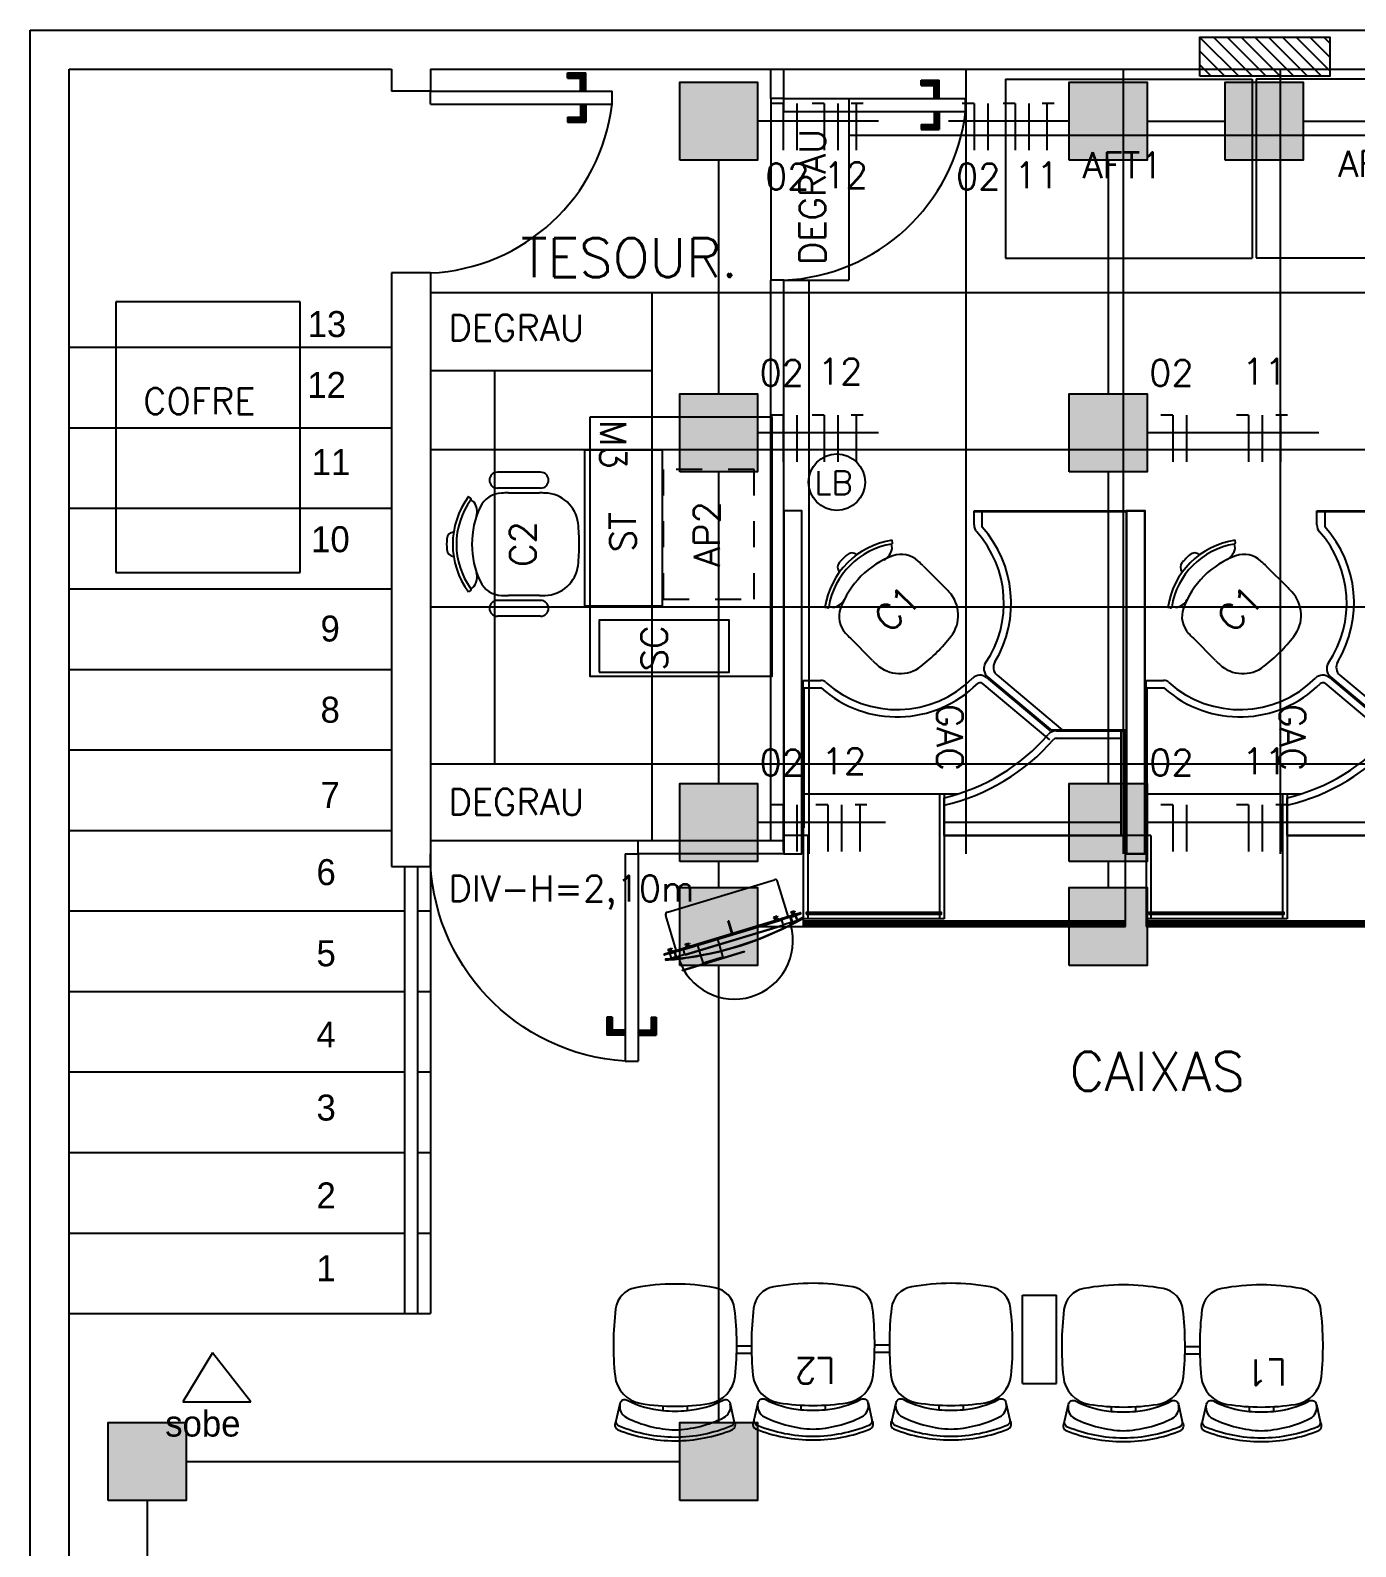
# Model space of a CAD drawing. Extents: x 16 to 124, y 36 to 90.
# Drawn here: x 38.29 to 43.39, y 75.51 to 81.35 of the extents above; entities that cross this region are included whole.
import ezdxf

# ---------------------------------------------------------------- set-up
doc = ezdxf.new("R2010")
doc.units = 0
doc.header["$LTSCALE"] = 0.02
doc.linetypes.add('HIDDEN', pattern=[0.375, 0.25, -0.125])
doc.layers.get('0').update_dxf_attribs({"linetype": 'CONTINUOUS'})
for name, color, linetype in [('ACESSORIOS', 6, 'CONTINUOUS'), ('BLOCOS', 1, 'CONTINUOUS'), ('CADEIRAS', 6, 'CONTINUOUS'), ('CAIXAS', 7, 'CONTINUOUS'), ('CANALETAS', 4, 'CONTINUOUS'), ('CODIGO', 6, 'CONTINUOUS'), ('DIVISORIA', 5, 'CONTINUOUS'), ('ESQUADRIA', 1, 'CONTINUOUS'), ('ESQUADRIAS-F', 2, 'CONTINUOUS'), ('ESQUADRIAS-G', 1, 'CONTINUOUS'), ('FIO-FASE', 1, 'CONTINUOUS'), ('MESA-SUP', 5, 'CONTINUOUS'), ('MESAS', 1, 'CONTINUOUS'), ('PAREDES', 7, 'CONTINUOUS'), ('PISO', 6, 'CONTINUOUS'), ('PISOELEVADO', 6, 'CONTINUOUS'), ('SINAL', 1, 'CONTINUOUS'), ('TEXTO', 7, 'CONTINUOUS')]:
    doc.layers.add(name, color=color, linetype=linetype)
doc.styles.add('COTAS', font='romans.shx', dxfattribs={"width": 0.75})
doc.styles.add('ROMANS', font='simplex.shx')

# ---------------------------------------------------------------- blocks, each defined once
blk = doc.blocks.new('A$C7B783AE8')
at = {"layer": 'ESQUADRIAS-F'}
blk.add_arc((-0.0332, 0.7376), 0.7384, 272.57372, 353.18409, dxfattribs=at)
at = {"layer": 'ESQUADRIAS-G'}
for p, q in [((0.5284, 0.75), (0.5284, 0.77)), ((0.5284, 0.77), (0.5984, 0.77)), ((0.5984, 0.7), (0.5984, 0.77)), ((0.5284, 0.75), (0.5784, 0.75)), ((0.5784, 0.7), (0.5784, 0.75)), ((0, 0.7), (0.7, 0.7)), ((0, 0.65), (0, 0.7)), ((0, 0.65), (0.7, 0.65)), ((0.5784, 0.65), (0.5784, 0.6)), ((0.5984, 0.65), (0.5984, 0.58)), ((0.7, 0.65), (0.7, 0.7)), ((0.5284, 0.6), (0.5784, 0.6)), ((0.5284, 0.6), (0.5284, 0.58)), ((0.5284, 0.58), (0.5984, 0.58))]:
    blk.add_line(p, q, dxfattribs=at)
for points in [[(0.5284, 0.75), (0.5784, 0.75), (0.5284, 0.77), (0.5984, 0.77)], [(0.5984, 0.7), (0.5984, 0.77), (0.5784, 0.7), (0.5784, 0.75)], [(0.5984, 0.58), (0.5984, 0.65), (0.5784, 0.6), (0.5784, 0.65)], [(0.5284, 0.58), (0.5984, 0.58), (0.5284, 0.6), (0.5784, 0.6)]]:
    blk.add_solid(points, dxfattribs=at)
blk = doc.blocks.new('C2')
at = {"layer": 'CADEIRAS'}
for p, q in [((-0.1982, -0.0915), (-0.2039, -0.084)), ((-0.1822, -0.1051), (-0.1916, -0.0924)), ((0.141, -0.1051), (0.1505, -0.0924)), ((0.1571, -0.0915), (0.1627, -0.084)), ((-0.2978, -0.3612), (-0.2978, -0.1947)), ((-0.2367, -0.3612), (-0.2367, -0.1947)), ((0.1956, -0.3612), (0.1956, -0.1947)), ((0.2567, -0.3612), (0.2567, -0.1947)), ((-0.218, -0.3574), (-0.218, -0.237)), ((0.1768, -0.237), (0.1768, -0.3574))]:
    blk.add_line(p, q, dxfattribs=at)
for centre, radius, start, end in [((-0.0206, -0.3284), 0.329, 86.41668, 93.58332), ((-0.0206, -0.3284), 0.3055, 53.1301, 126.8699), ((-0.0206, -0.3284), 0.2914, 54.0396, 125.9604), ((-0.0394, -0.0281), 0.0282, 93.58332, 176.62809), ((-0.0018, -0.0281), 0.0282, 3.37191, 86.41668), ((-0.1944, -0.0887), 0.0047, 216.8699, 305.9604), ((-0.1458, -0.0545), 0.0623, 234.34051, 285.73963), ((-0.0206, -0.435), 0.3384, 90, 114.93883), ((-0.0206, -0.435), 0.3384, 65.06117, 90), ((0.1047, -0.0545), 0.0623, 254.26037, 305.65949), ((0.1533, -0.0887), 0.0047, 234.0396, 323.1301), ((-0.2672, -0.1947), 0.0306, 0, 180), ((-0.1236, -0.2134), 0.094, 114.93883, 178.30739), ((0.0825, -0.2134), 0.094, 1.69261, 65.06117), ((0.2261, -0.1947), 0.0306, 0, 180), ((0.675, -0.237), 0.893, 178.30739, 180), ((-0.7162, -0.237), 0.893, 0, 1.69261), ((-0.2672, -0.3612), 0.0306, 180, 0), ((0.487, -0.3574), 0.705, 180, 181.72928), ((-0.0861, -0.3747), 0.1316, 181.72928, 263.15503), ((0.045, -0.3747), 0.1316, 276.84497, 358.27072), ((-0.5282, -0.3574), 0.705, 358.27072, 360), ((0.2261, -0.3612), 0.0306, 180, 0), ((-0.0206, 0.1713), 0.6815, 263.15503, 270), ((-0.0206, 0.1713), 0.6815, 270, 276.84497)]:
    blk.add_arc(centre, radius, start, end, dxfattribs=at)
at = {"layer": 'CODIGO', "style": 'ROMANS'}
blk.add_text('C2', height=0.1, dxfattribs=at).set_placement((-0.1076, -0.3426))
blk = doc.blocks.new('A$C05567B69')
at = {"layer": 'ESQUADRIAS-F'}
blk.add_arc((0.8, 0), 0.8, 93.58332, 180, dxfattribs=at)
at = {"layer": 'ESQUADRIAS-G'}
for p, q in [((0.75, 0), (0.75, 0.7984)), ((0.75, 0.7984), (0.8, 0.7984)), ((0.8, 0), (0.8, 0.7984)), ((0.68, 0.6284), (0.68, 0.6984)), ((0.75, 0.6984), (0.68, 0.6984)), ((0.7, 0.6284), (0.7, 0.6784)), ((0.75, 0.6784), (0.7, 0.6784)), ((0.8, 0.6984), (0.87, 0.6984)), ((0.8, 0.6784), (0.85, 0.6784)), ((0.85, 0.6284), (0.85, 0.6784)), ((0.87, 0.6284), (0.87, 0.6984)), ((0.7, 0.6284), (0.68, 0.6284)), ((0.85, 0.6284), (0.87, 0.6284)), ((0.75, 0), (0.8, 0))]:
    blk.add_line(p, q, dxfattribs=at)
for points in [[(0.68, 0.6984), (0.75, 0.6984), (0.7, 0.6784), (0.75, 0.6784)], [(0.68, 0.6284), (0.68, 0.6984), (0.7, 0.6284), (0.7, 0.6784)], [(0.8, 0.6984), (0.87, 0.6984), (0.8, 0.6784), (0.85, 0.6784)], [(0.85, 0.6284), (0.85, 0.6784), (0.87, 0.6284), (0.87, 0.6984)]]:
    blk.add_solid(points, dxfattribs=at)
blk = doc.blocks.new('A$C33302E0F')
at = {"layer": 'CADEIRAS'}
for p, q in [((0.1848, 0.4548), (0.1848, 0.4727)), ((0.2788, 0.4548), (0.2788, 0.4727)), ((0.7159, 0.4548), (0.7159, 0.4727)), ((0.8099, 0.4548), (0.8099, 0.4727)), ((1.247, 0.4578), (1.247, 0.4757)), ((1.341, 0.4578), (1.341, 0.4757)), ((0.4682, 0.2529), (0.5265, 0.2529)), ((0.4682, 0.2529), (0.4779, 0.2529)), ((0.9994, 0.2559), (1.0576, 0.2559)), ((0.4692, 0.2247), (0.5256, 0.2247)), ((1.0003, 0.2277), (1.0567, 0.2277))]:
    blk.add_line(p, q, dxfattribs=at)
for points in [[(0.4584, 0.5138, 0.481357), (0.4531, 0.5465, 0.097119), (0.2318, 0.5891, 0.097119), (0.0105, 0.5465, 0.481357), (0.0052, 0.5138)], [(0.9895, 0.5138, 0.481357), (0.9842, 0.5465, 0.097119), (0.7629, 0.5891, 0.097119), (0.5417, 0.5465, 0.481357), (0.5363, 0.5138)], [(1.5206, 0.5168, 0.481357), (1.5153, 0.5495, 0.097119), (1.294, 0.5921, 0.097119), (1.0728, 0.5495, 0.481357), (1.0675, 0.5168)], [(0.1848, 0.4727, 0.100785), (0.0473, 0.4327, -0.49505), (0.0202, 0.4453), (0.0055, 0.5121, -0.365963), (0.0168, 0.5335, -0.0944), (0.2318, 0.5761, -0.0944), (0.4468, 0.5335, -0.365963), (0.4581, 0.5121), (0.4434, 0.4453, -0.49505), (0.4163, 0.4327, 0.100785), (0.2788, 0.4727, 0.100785)], [(0.444, 0.448, 0.344642), (0.419, 0.5003, 0.1068), (0.2318, 0.5474, 0.1068), (0.0446, 0.5003, 0.344642), (0.0196, 0.448)], [(0.7159, 0.4727, 0.100785), (0.5784, 0.4327, -0.49505), (0.5513, 0.4453), (0.5366, 0.5121, -0.365963), (0.548, 0.5335, -0.0944), (0.7629, 0.5761, -0.0944), (0.9779, 0.5335, -0.365963), (0.9892, 0.5121), (0.9746, 0.4453, -0.49505), (0.9475, 0.4327, 0.100785), (0.8099, 0.4727, 0.100785)], [(0.9752, 0.448, 0.344642), (0.9501, 0.5003, 0.1068), (0.7629, 0.5474, 0.1068), (0.5758, 0.5003, 0.344642), (0.5507, 0.448)], [(1.247, 0.4757, 0.100785), (1.1095, 0.4357, -0.49505), (1.0824, 0.4483), (1.0677, 0.5151, -0.365963), (1.0791, 0.5365, -0.0944), (1.294, 0.5791, -0.0944), (1.509, 0.5365, -0.365963), (1.5203, 0.5151), (1.5057, 0.4483, -0.49505), (1.4786, 0.4357, 0.100785), (1.341, 0.4757, 0.100785)], [(1.5063, 0.451, 0.344642), (1.4812, 0.5032, 0.1068), (1.294, 0.5504, 0.1068), (1.1069, 0.5032, 0.344642), (1.0818, 0.451)]]:
    blk.add_lwpolyline(points, format="xyb", dxfattribs=at)
for points in [[(0.1008, 0.4459, 0.340817), (0.0005, 0.3401, 0.05523), (0.0028, 0.0813, 0.328643), (0.0792, 0, 0.09095), (0.3844, 0, 0.328643), (0.4608, 0.0813, 0.05523), (0.4631, 0.3401, 0.340817), (0.3628, 0.4459, 0.077917)], [(0.6319, 0.4459, 0.340817), (0.5316, 0.3401, 0.05523), (0.5339, 0.0813, 0.328643), (0.6103, 0, 0.09095), (0.9156, 0, 0.328643), (0.9919, 0.0813, 0.05523), (0.9942, 0.3401, 0.340817), (0.894, 0.4459, 0.077917)], [(1.163, 0.4489, 0.340817), (1.0627, 0.343, 0.05523), (1.065, 0.0843, 0.328643), (1.1414, 0.003, 0.09095), (1.4467, 0.003, 0.328643), (1.523, 0.0843, 0.05523), (1.5254, 0.343, 0.340817), (1.4251, 0.4489, 0.077917)]]:
    blk.add_lwpolyline(points, format="xyb", close=True, dxfattribs=at)
for centre in [(0.2318, -0.0397), (0.7629, -0.0397), (1.294, -0.0367)]:
    blk.add_arc(centre, 0.5146, 84.75947, 95.24053, dxfattribs=at)
at = {"layer": 'CODIGO', "style": 'ROMANS'}
blk.add_text('L2', height=0.1, dxfattribs=at).set_placement((0.6757, 0.2737))
blk = doc.blocks.new('A$C2DC308E3')
at = {"layer": 'CADEIRAS'}
for p, q in [((0.1848, 0.4548), (0.1848, 0.4727)), ((0.2788, 0.4548), (0.2788, 0.4727)), ((0.7159, 0.4548), (0.7159, 0.4727)), ((0.8099, 0.4548), (0.8099, 0.4727)), ((0.4682, 0.2529), (0.5265, 0.2529)), ((0.4682, 0.2529), (0.4779, 0.2529)), ((0.4692, 0.2247), (0.5256, 0.2247))]:
    blk.add_line(p, q, dxfattribs=at)
for points in [[(0.4584, 0.5138, 0.481357), (0.4531, 0.5465, 0.097119), (0.2318, 0.5891, 0.097119), (0.0105, 0.5465, 0.481357), (0.0052, 0.5138)], [(0.9895, 0.5138, 0.481357), (0.9842, 0.5465, 0.097119), (0.7629, 0.5891, 0.097119), (0.5417, 0.5465, 0.481357), (0.5363, 0.5138)], [(0.1848, 0.4727, 0.100785), (0.0473, 0.4327, -0.49505), (0.0202, 0.4453), (0.0055, 0.5121, -0.365963), (0.0168, 0.5335, -0.0944), (0.2318, 0.5761, -0.0944), (0.4468, 0.5335, -0.365963), (0.4581, 0.5121), (0.4434, 0.4453, -0.49505), (0.4163, 0.4327, 0.100785), (0.2788, 0.4727, 0.100785)], [(0.444, 0.448, 0.344642), (0.419, 0.5003, 0.1068), (0.2318, 0.5474, 0.1068), (0.0446, 0.5003, 0.344642), (0.0196, 0.448)], [(0.7159, 0.4727, 0.100785), (0.5784, 0.4327, -0.49505), (0.5513, 0.4453), (0.5366, 0.5121, -0.365963), (0.548, 0.5335, -0.0944), (0.7629, 0.5761, -0.0944), (0.9779, 0.5335, -0.365963), (0.9892, 0.5121), (0.9746, 0.4453, -0.49505), (0.9475, 0.4327, 0.100785), (0.8099, 0.4727, 0.100785)], [(0.9752, 0.448, 0.344642), (0.9501, 0.5003, 0.1068), (0.7629, 0.5474, 0.1068), (0.5758, 0.5003, 0.344642), (0.5507, 0.448)]]:
    blk.add_lwpolyline(points, format="xyb", dxfattribs=at)
for points in [[(0.1008, 0.4459, 0.340817), (0.0005, 0.3401, 0.05523), (0.0028, 0.0813, 0.328643), (0.0792, 0, 0.09095), (0.3844, 0, 0.328643), (0.4608, 0.0813, 0.05523), (0.4631, 0.3401, 0.340817), (0.3629, 0.4459, 0.077917)], [(0.6319, 0.4459, 0.340817), (0.5316, 0.3401, 0.05523), (0.5339, 0.0813, 0.328643), (0.6103, 0, 0.09095), (0.9156, 0, 0.328643), (0.9919, 0.0813, 0.05523), (0.9942, 0.3401, 0.340817), (0.894, 0.4459, 0.077917)]]:
    blk.add_lwpolyline(points, format="xyb", close=True, dxfattribs=at)
for centre in [(0.2318, -0.0397), (0.7629, -0.0397)]:
    blk.add_arc(centre, 0.5146, 84.75947, 95.24053, dxfattribs=at)
at = {"layer": 'CODIGO', "style": 'ROMANS'}
blk.add_text('L1', height=0.1, dxfattribs=at).set_placement((0.1328, 0.273))
blk = doc.blocks.new('*X11')
at = {"color": 0}
for p, q in [((1170.7261, 1261.4762), (1170.7313, 1261.4814)), ((1170.7261, 1261.4709), (1170.7321, 1261.4769)), ((1170.7261, 1261.4656), (1170.7321, 1261.4716)), ((1170.7261, 1261.4603), (1170.7321, 1261.4663)), ((1170.7261, 1261.455), (1170.7321, 1261.461)), ((1170.7261, 1261.4497), (1170.7321, 1261.4557)), ((1170.7261, 1261.4444), (1170.7321, 1261.4504)), ((1170.7261, 1261.4391), (1170.7321, 1261.4451)), ((1170.7261, 1261.4338), (1170.7321, 1261.4398)), ((1170.7261, 1261.4285), (1170.7321, 1261.4345)), ((1170.7261, 1261.4232), (1170.7321, 1261.4292)), ((1170.7261, 1261.4179), (1170.7321, 1261.4239)), ((1170.7261, 1261.4126), (1170.7321, 1261.4186)), ((1170.7261, 1261.4073), (1170.7321, 1261.4133)), ((1170.7261, 1261.402), (1170.7321, 1261.408)), ((1170.7261, 1261.3967), (1170.7321, 1261.4027)), ((1170.7261, 1261.3914), (1170.7321, 1261.3974)), ((1170.7261, 1261.3861), (1170.7321, 1261.3921)), ((1170.7261, 1261.3808), (1170.7321, 1261.3868)), ((1170.7261, 1261.3755), (1170.7321, 1261.3815)), ((1170.7261, 1261.3702), (1170.7321, 1261.3762)), ((1170.7261, 1261.3649), (1170.7321, 1261.3709)), ((1170.7261, 1261.3595), (1170.7321, 1261.3655)), ((1170.7261, 1261.3542), (1170.7321, 1261.3602)), ((1170.7261, 1261.3489), (1170.7321, 1261.3549)), ((1170.7261, 1261.3436), (1170.7321, 1261.3496)), ((1170.7261, 1261.3383), (1170.7321, 1261.3443)), ((1170.7261, 1261.333), (1170.7321, 1261.339)), ((1170.7261, 1261.3277), (1170.7321, 1261.3337)), ((1170.7261, 1261.3224), (1170.7321, 1261.3284)), ((1170.7261, 1261.3171), (1170.7321, 1261.3231)), ((1170.7261, 1261.3118), (1170.7321, 1261.3178)), ((1170.7261, 1261.3065), (1170.7321, 1261.3125)), ((1170.7261, 1261.3012), (1170.7321, 1261.3072)), ((1170.7261, 1261.2959), (1170.7321, 1261.3019)), ((1170.7261, 1261.2906), (1170.7321, 1261.2966)), ((1170.7261, 1261.2853), (1170.7321, 1261.2913)), ((1170.7261, 1261.28), (1170.7321, 1261.286)), ((1170.7261, 1261.2747), (1170.7321, 1261.2807)), ((1170.7261, 1261.2694), (1170.7321, 1261.2754)), ((1170.7261, 1261.2641), (1170.7321, 1261.2701)), ((1170.7261, 1261.2588), (1170.7321, 1261.2648)), ((1170.7261, 1261.2535), (1170.7321, 1261.2595)), ((1170.7261, 1261.2482), (1170.7321, 1261.2542)), ((1170.7261, 1261.2429), (1170.7321, 1261.2489)), ((1170.7261, 1261.2376), (1170.7321, 1261.2436)), ((1170.7261, 1261.2323), (1170.7321, 1261.2383)), ((1170.7261, 1261.227), (1170.7321, 1261.233)), ((1170.7261, 1261.2217), (1170.7321, 1261.2277)), ((1170.7261, 1261.2164), (1170.7321, 1261.2224)), ((1170.7261, 1261.2111), (1170.7321, 1261.2171)), ((1170.7261, 1261.2058), (1170.7321, 1261.2118)), ((1170.7261, 1261.2005), (1170.7321, 1261.2065)), ((1170.7261, 1261.1951), (1170.7321, 1261.2011)), ((1170.7261, 1261.1898), (1170.7321, 1261.1958)), ((1170.7261, 1261.1845), (1170.7321, 1261.1905)), ((1170.7261, 1261.1792), (1170.7321, 1261.1852)), ((1170.7261, 1261.1739), (1170.7321, 1261.1799)), ((1170.7261, 1261.1686), (1170.7321, 1261.1746)), ((1170.7261, 1261.1633), (1170.7321, 1261.1693)), ((1170.7261, 1261.158), (1170.7321, 1261.164)), ((1170.7261, 1261.1527), (1170.7321, 1261.1587)), ((1170.7261, 1261.1474), (1170.7321, 1261.1534)), ((1170.7261, 1261.1421), (1170.7321, 1261.1481)), ((1170.7261, 1261.1368), (1170.7321, 1261.1428)), ((1170.7261, 1261.1315), (1170.7321, 1261.1375)), ((1170.7261, 1261.1262), (1170.7321, 1261.1322)), ((1170.7261, 1261.1209), (1170.7321, 1261.1269)), ((1170.7261, 1261.1156), (1170.7321, 1261.1216)), ((1170.7261, 1261.1103), (1170.7321, 1261.1163)), ((1170.7261, 1261.105), (1170.7321, 1261.111)), ((1170.7261, 1261.0997), (1170.7321, 1261.1057)), ((1170.7261, 1261.0944), (1170.7321, 1261.1004)), ((1170.7261, 1261.0891), (1170.7321, 1261.0951)), ((1170.7261, 1261.0838), (1170.7321, 1261.0898)), ((1170.7261, 1261.0785), (1170.7321, 1261.0845)), ((1170.7261, 1261.0732), (1170.7321, 1261.0792)), ((1170.7261, 1261.0679), (1170.7321, 1261.0739)), ((1170.7261, 1261.0626), (1170.7321, 1261.0686)), ((1170.7261, 1261.0573), (1170.7321, 1261.0633)), ((1170.7261, 1261.052), (1170.7321, 1261.058)), ((1170.7261, 1261.0467), (1170.7321, 1261.0527)), ((1170.7261, 1261.0414), (1170.7321, 1261.0474)), ((1170.7261, 1261.036), (1170.7321, 1261.042)), ((1170.7261, 1261.0307), (1170.7321, 1261.0367)), ((1170.7261, 1261.0254), (1170.7321, 1261.0314)), ((1170.7261, 1261.0201), (1170.7321, 1261.0261)), ((1170.7261, 1261.0148), (1170.7321, 1261.0208)), ((1170.7261, 1261.0095), (1170.7321, 1261.0155)), ((1170.7261, 1261.0042), (1170.7321, 1261.0102)), ((1170.7261, 1260.9989), (1170.7321, 1261.0049)), ((1170.7261, 1260.9936), (1170.7321, 1260.9996)), ((1170.7261, 1260.9883), (1170.7321, 1260.9943)), ((1170.7261, 1260.983), (1170.7321, 1260.989)), ((1170.7261, 1260.9777), (1170.7321, 1260.9837)), ((1170.7281, 1260.9744), (1170.7321, 1260.9784))]:
    blk.add_line(p, q, dxfattribs=at)
blk = doc.blocks.new('C1')
at = {"layer": 'CADEIRAS'}
for p, q in [((-0.1571, -0.0915), (-0.1627, -0.084)), ((-0.141, -0.1051), (-0.1505, -0.0924)), ((0.1822, -0.1051), (0.1916, -0.0924)), ((0.1982, -0.0915), (0.2039, -0.084)), ((-0.1768, -0.3574), (-0.1768, -0.237)), ((0.218, -0.237), (0.218, -0.3574))]:
    blk.add_line(p, q, dxfattribs=at)
for centre, radius, start, end in [((0.0206, -0.3284), 0.329, 86.41668, 93.58332), ((0.0206, -0.3284), 0.3055, 53.1301, 126.8699), ((0.0206, -0.3284), 0.2914, 54.0396, 125.9604), ((0.0018, -0.0281), 0.0282, 93.58332, 176.62809), ((0.0394, -0.0281), 0.0282, 3.37191, 86.41668), ((-0.1533, -0.0887), 0.0047, 216.8699, 305.9604), ((-0.1047, -0.0545), 0.0623, 234.34051, 285.73963), ((0.0206, -0.435), 0.3384, 90, 114.93883), ((0.0206, -0.435), 0.3384, 65.06117, 90), ((0.1458, -0.0545), 0.0623, 254.26037, 305.65949), ((0.1944, -0.0887), 0.0047, 234.0396, 323.1301), ((-0.0825, -0.2134), 0.094, 114.93883, 178.30739), ((0.1236, -0.2134), 0.094, 1.69261, 65.06117), ((0.7162, -0.237), 0.893, 178.30739, 180), ((-0.675, -0.237), 0.893, 0, 1.69261), ((0.5282, -0.3574), 0.705, 180, 181.72928), ((-0.045, -0.3747), 0.1316, 181.72928, 263.15503), ((0.0861, -0.3747), 0.1316, 276.84497, 358.27072), ((-0.487, -0.3574), 0.705, 358.27072, 360), ((0.0206, 0.1713), 0.6815, 263.15503, 270), ((0.0206, 0.1713), 0.6815, 270, 276.84497)]:
    blk.add_arc(centre, radius, start, end, dxfattribs=at)
at = {"layer": 'CODIGO', "style": 'ROMANS'}
blk.add_text('C1', height=0.1, dxfattribs=at).set_placement((-0.0581, -0.3324))
blk = doc.blocks.new('GAC')
at = {"layer": 'CODIGO', "color": 2}
blk.add_line((1.2, 1.297), (1.2, 0.618), dxfattribs=at)
at = {"layer": 'MESA-SUP'}
for p, q in [((1.25, 1.39), (1.25, 1.32)), ((0, 1.32), (0.8467, 1.32)), ((0.0025, 1.3175), (0.8442, 1.3175)), ((0.0025, 1.3175), (0.8442, 1.3175)), ((1.25, 0.07), (1.25, 0))]:
    blk.add_line(p, q, dxfattribs=at)
blk.add_lwpolyline([(0, 1.32), (-0.0015, 1.32), (-0.0015, 1.39), (0, 1.39)], dxfattribs=at)
for points in [[(1.32, 1.32), (0, 1.32), (0, 1.39), (1.32, 1.39)], [(1.32, 0.07), (0, 0.07), (0, 0), (1.32, 0)]]:
    blk.add_lwpolyline(points, close=True, dxfattribs=at)
at = {"layer": 'MESAS'}
for p, q in [((0, 0.7325), (0, 1.32)), ((0.0025, 0.7325), (0.0025, 1.3175)), ((0.8442, 1.3175), (0.8442, 1.0298)), ((0.8467, 1.32), (0.8467, 1.0328)), ((0.8467, 1.315), (0.8467, 1.03)), ((0.8467, 1.0485), (0.8467, 1.315)), ((1.6, 1.315), (0.8467, 1.315)), ((0.8467, 1.315), (1.25, 1.315)), ((0.8467, 1.297), (1.25, 1.297)), ((0.8747, 1.0485), (0.8747, 1.297)), ((0.9, 1.315), (1.25, 1.315)), ((1.25, 1.302), (1.25, 1.315)), ((1.25, 1.315), (1.25, 0.618)), ((1.25, 0.618), (1.25, 1.302)), ((1.58, 1.315), (1.58, 0.075)), ((1.5852, 1.315), (1.5852, 0.075)), ((1.59, 1.315), (1.59, 0.075)), ((1.5941, 1.315), (1.5941, 0.075)), ((1.5973, 1.315), (1.5973, 0.075)), ((1.5993, 1.315), (1.5993, 0.075)), ((1.6, 0.075), (1.6, 1.315)), ((0.6326, 0.8212), (0.8442, 1.0734)), ((0.6383, 0.7844), (0.8467, 1.0328)), ((0.6417, 0.7807), (0.8467, 1.025)), ((0.0622, 0.7636), (0.0025, 0.7636)), ((0.0542, 0.7325), (0, 0.7325)), ((1.09, 0.6692), (1.09, 0.075)), ((1.09, 0.618), (1.09, 0.6)), ((1.09, 0.618), (1.09, 0.6)), ((1.09, 0.618), (1.57, 0.618)), ((1.09, 0.6), (1.546, 0.6)), ((1.25, 0.618), (1.1043, 0.618)), ((1.552, 0.6), (1.57, 0.6)), ((1.57, 0.618), (1.57, 0.6)), ((1.57, 0.6), (1.57, 0.075)), ((0.6527, 0.075), (0.6527, 0.1423)), ((1.2227, 0.075), (0.6527, 0.075)), ((0.6807, 0.0775), (1.2202, 0.0775)), ((1.09, 0.075), (1.6, 0.075)), ((1.25, 0.093), (1.25, 0.075)), ((1.25, 0.093), (1.546, 0.093)), ((1.25, 0.075), (1.57, 0.075)), ((1.552, 0.093), (1.57, 0.093))]:
    blk.add_line(p, q, dxfattribs=at)
blk.add_lwpolyline([(0.6807, 0.0775), (0.6807, 0.1423, -0.184744), (0.6812, 0.1437, 0.399041), (0.6639, 0.7465, -0.389622), (0.6632, 0.7627), (0.8812, 1.0225)], format="xyb", dxfattribs=at)
blk.add_lwpolyline([(1.552, 0.086), (1.552, 0.607), (1.546, 0.607), (1.546, 0.086)], close=True, dxfattribs=at)
for centre, radius, start, end in [((0.8867, 1.0485), 0.04, 180, 229.04057), ((0.355, 0.436), 0.7711, 13.65202, 49.04057), ((0.8867, 1.0485), 0.012, 180, 229.04057), ((0.355, 0.436), 0.7991, 13.1649, 49.04057), ((0.355, 0.436), 0.4394, 58.9935, 131.79281), ((0.355, 0.436), 0.4114, 55.96883, 131.79281), ((0.6019, 0.8469), 0.04, 238.9935, 320), ((0.6076, 0.8101), 0.04, 235.96883, 320), ((0.6724, 0.755), 0.04, 140, 225.14798), ((0.0542, 0.7725), 0.04, 270, 311.79281), ((0.355, 0.436), 0.41, 318.13186, 45.14798), ((0.6827, 0.1423), 0.03, 138.13186, 180)]:
    blk.add_arc(centre, radius, start, end, dxfattribs=at)
at = {"rotation": 135}
blk.add_blockref('C1', (0.198, 0.2143), dxfattribs=at)
at = {"layer": 'MESAS'}
blk.add_blockref('*X11', (-1169.1801, -1260.8814), dxfattribs=at)
at = {"layer": 'CODIGO', "style": 'ROMANS'}
blk.add_text('GAC', height=0.1, dxfattribs=at).set_placement((0.7435, 0.5887))
blk = doc.blocks.new('A$C1F7A7F6D')
at = {"layer": 'SINAL'}
for p, q in [((0.0507, 0.2549), (0.0507, 0.3949)), ((0.0607, 0.4049), (0.4907, 0.4049)), ((0.5007, 0.2549), (0.5007, 0.3949)), ((0.2742, 0.3049), (0.2772, 0.3049)), ((0.2742, 0.2549), (0.2742, 0.3049)), ((0.2772, 0.2549), (0.2772, 0.3049)), ((0.0232, 0.2504), (0.0029, 0.2504)), ((0.0032, 0.2549), (0.5484, 0.2549)), ((0.0032, 0.2519), (0.0032, 0.2534)), ((0.0032, 0.2534), (0.5482, 0.2534)), ((0.0411, 0.2519), (0.0032, 0.2519)), ((0.0207, 0.2669), (0.0357, 0.2669)), ((0.0207, 0.2669), (0.0207, 0.2629)), ((0.0207, 0.2629), (0.0357, 0.2629)), ((0.0207, 0.2589), (0.0207, 0.2549)), ((0.0207, 0.2589), (0.0357, 0.2589)), ((0.0207, 0.2549), (0.0357, 0.2549)), ((0.0223, 0.2483), (0.0223, 0.2303)), ((0.0232, 0.2504), (0.0232, 0.2519)), ((0.0413, 0.2493), (0.0233, 0.2493)), ((0.0413, 0.2483), (0.0233, 0.2483)), ((0.0233, 0.2483), (0.0233, 0.2303)), ((0.0257, 0.251), (0.025, 0.2519)), ((0.0257, 0.2629), (0.0257, 0.2589)), ((0.0257, 0.2519), (0.0257, 0.2504)), ((0.0257, 0.2504), (0.0307, 0.2504)), ((0.0307, 0.2629), (0.0307, 0.2589)), ((0.0307, 0.2519), (0.0307, 0.2504)), ((0.0307, 0.251), (0.0315, 0.2519)), ((0.0357, 0.2669), (0.0357, 0.2629)), ((0.0357, 0.2589), (0.0357, 0.2549)), ((0.0426, 0.2493), (0.0413, 0.2493)), ((0.0413, 0.2483), (0.0413, 0.2303)), ((0.0423, 0.2483), (0.0423, 0.2303)), ((0.0441, 0.2504), (0.0426, 0.2504)), ((0.0426, 0.2247), (0.0426, 0.2504)), ((0.0426, 0.2293), (0.0426, 0.2504)), ((0.0441, 0.2244), (0.0441, 0.2504)), ((0.0777, 0.2493), (0.0441, 0.2493)), ((0.0507, 0.2493), (0.0507, 0.2534)), ((0.0777, 0.2263), (0.0777, 0.2523)), ((0.0957, 0.2523), (0.0777, 0.2523)), ((0.0777, 0.2493), (0.4737, 0.2493)), ((0.0907, 0.2669), (0.1057, 0.2669)), ((0.0907, 0.2669), (0.0907, 0.2629)), ((0.0907, 0.2629), (0.1057, 0.2629)), ((0.0907, 0.2589), (0.0907, 0.2549)), ((0.0907, 0.2589), (0.1057, 0.2589)), ((0.0907, 0.2549), (0.1057, 0.2549)), ((0.0957, 0.2525), (0.0949, 0.2534)), ((0.0957, 0.2629), (0.0957, 0.2589)), ((0.0957, 0.2534), (0.0957, 0.2504)), ((0.0957, 0.2504), (0.1007, 0.2504)), ((0.1007, 0.2629), (0.1007, 0.2589)), ((0.1007, 0.2534), (0.1007, 0.2504)), ((0.1007, 0.2525), (0.1015, 0.2534)), ((0.4506, 0.2523), (0.1007, 0.2523)), ((0.1057, 0.2669), (0.1057, 0.2629)), ((0.1057, 0.2589), (0.1057, 0.2549)), ((0.4456, 0.2669), (0.4456, 0.2629)), ((0.4606, 0.2669), (0.4456, 0.2669)), ((0.4606, 0.2629), (0.4456, 0.2629)), ((0.4456, 0.2589), (0.4456, 0.2549)), ((0.4606, 0.2589), (0.4456, 0.2589)), ((0.4606, 0.2549), (0.4456, 0.2549)), ((0.4506, 0.2525), (0.4499, 0.2534)), ((0.4506, 0.2629), (0.4506, 0.2589)), ((0.4506, 0.2534), (0.4506, 0.2504)), ((0.4556, 0.2504), (0.4506, 0.2504)), ((0.4556, 0.2629), (0.4556, 0.2589)), ((0.4556, 0.2525), (0.4564, 0.2534)), ((0.4556, 0.2534), (0.4556, 0.2504)), ((0.4737, 0.2523), (0.4556, 0.2523)), ((0.4606, 0.2669), (0.4606, 0.2629)), ((0.4606, 0.2589), (0.4606, 0.2549)), ((0.4737, 0.2263), (0.4737, 0.2523)), ((0.5072, 0.2493), (0.4737, 0.2493)), ((0.5007, 0.2493), (0.5007, 0.2534)), ((0.5072, 0.2504), (0.5087, 0.2504)), ((0.5072, 0.2244), (0.5072, 0.2504)), ((0.5087, 0.2247), (0.5087, 0.2504)), ((0.5087, 0.2293), (0.5087, 0.2504)), ((0.5101, 0.2493), (0.5087, 0.2493)), ((0.5091, 0.2483), (0.5091, 0.2303)), ((0.5101, 0.2493), (0.5281, 0.2493)), ((0.5101, 0.2483), (0.5281, 0.2483)), ((0.5101, 0.2483), (0.5101, 0.2303)), ((0.5102, 0.2519), (0.5482, 0.2519)), ((0.5306, 0.2669), (0.5156, 0.2669)), ((0.5156, 0.2669), (0.5156, 0.2629)), ((0.5306, 0.2629), (0.5156, 0.2629)), ((0.5156, 0.2589), (0.5156, 0.2549)), ((0.5306, 0.2589), (0.5156, 0.2589)), ((0.5306, 0.2549), (0.5156, 0.2549)), ((0.5206, 0.251), (0.5198, 0.2519)), ((0.5206, 0.2629), (0.5206, 0.2589)), ((0.5206, 0.2519), (0.5206, 0.2504)), ((0.5256, 0.2504), (0.5206, 0.2504)), ((0.5256, 0.2629), (0.5256, 0.2589)), ((0.5256, 0.251), (0.5264, 0.2519)), ((0.5256, 0.2519), (0.5256, 0.2504)), ((0.5281, 0.2483), (0.5281, 0.2303)), ((0.5282, 0.2504), (0.5282, 0.2519)), ((0.5282, 0.2504), (0.5484, 0.2504)), ((0.5291, 0.2483), (0.5291, 0.2303)), ((0.5306, 0.2669), (0.5306, 0.2629)), ((0.5306, 0.2589), (0.5306, 0.2549)), ((0.5482, 0.2519), (0.5482, 0.2534)), ((0.002, 0.2329), (0.0017, 0.2315)), ((0.0219, 0.2302), (0.0216, 0.2288)), ((0.0413, 0.2303), (0.0233, 0.2303)), ((0.0413, 0.2293), (0.0233, 0.2293)), ((0.0426, 0.2293), (0.0413, 0.2293)), ((0.0441, 0.2293), (0.0426, 0.2293)), ((0.0777, 0.2293), (0.0441, 0.2293)), ((0.0507, 0.225), (0.0507, 0.2293)), ((0.0777, 0.2293), (0.4737, 0.2293)), ((0.4737, 0.2263), (0.0777, 0.2263)), ((0.1357, 0.1992), (0.1357, 0.2263)), ((0.1357, 0.1749), (0.1357, 0.1992)), ((0.2157, 0.1769), (0.1357, 0.1769)), ((0.2157, 0.1992), (0.2157, 0.2263)), ((0.2157, 0.1749), (0.2157, 0.1992)), ((0.5072, 0.2293), (0.4737, 0.2293)), ((0.5007, 0.225), (0.5007, 0.2293)), ((0.5101, 0.2293), (0.5087, 0.2293)), ((0.5101, 0.2303), (0.5281, 0.2303)), ((0.5101, 0.2293), (0.5281, 0.2293)), ((0.5294, 0.2302), (0.5298, 0.2288)), ((0.5493, 0.2329), (0.5496, 0.2315)), ((0.0507, 0.1749), (0.3007, 0.1749)), ((0.0507, 0.1734), (0.0507, 0.1749)), ((0.0507, 0.1734), (0.3007, 0.1734)), ((0.3007, 0.1734), (0.3007, 0.1749))]:
    blk.add_line(p, q, dxfattribs=at)
at = {"layer": 'SINAL', "linetype": 'Continuous'}
for p, q in [((0.1357, 0.2263), (0.1357, 0.2493)), ((0.2157, 0.2263), (0.2157, 0.2493))]:
    blk.add_line(p, q, dxfattribs=at)
at = {"layer": 'SINAL'}
for centre, radius, start, end in [((0.0607, 0.3949), 0.01, 90, 180), ((0.4907, 0.3949), 0.01, 360, 90), ((0.0022, 0.2321), 0.00228, 87.22519, 247.84309), ((0.0029, 0.2527), 0.00225, 90, 270), ((0.2761, 1.4722), 1.2677, 257.53008, 258.434), ((0.0233, 0.2483), 0.001, 90, 180), ((0.0411, 0.2504), 0.003, 0, 90), ((0.0411, 0.2504), 0.0015, 0, 90), ((0.0413, 0.2483), 0.001, 0, 90), ((0.5102, 0.2504), 0.003, 90, 180), ((0.5102, 0.2504), 0.0015, 90, 180), ((0.5101, 0.2483), 0.001, 90, 180), ((0.5281, 0.2483), 0.001, 0, 90), ((0.2753, 1.4722), 1.2677, 281.566, 282.46992), ((0.5484, 0.2527), 0.00225, 270, 90), ((0.5491, 0.2321), 0.00228, 292.15691, 92.77481), ((0.2753, 1.4722), 1.2722, 257.5301, 261.56597), ((0.2753, 1.4722), 1.2707, 257.5301, 261.55595), ((0.2761, 1.4722), 1.2692, 257.53008, 259.39915), ((0.0233, 0.2303), 0.001, 180, 270), ((0.0413, 0.2303), 0.001, 270, 360), ((0.0426, 0.2244), 0.0015, 259.46803, 0), ((0.2757, 0.225), 0.225, 180, 180.89106), ((0.2757, 0.225), 0.225, 181.28053, 358.75674), ((0.2753, 1.4722), 1.2707, 261.55595, 282.4699), ((0.2753, 1.4722), 1.2722, 261.56597, 282.4699), ((0.2757, 0.225), 0.225, 359.1462, 360), ((0.5087, 0.2244), 0.0015, 180, 245.32932), ((0.2753, 1.4722), 1.2692, 280.60085, 282.46992), ((0.5101, 0.2303), 0.001, 180, 270), ((0.5281, 0.2303), 0.001, 270, 0)]:
    blk.add_arc(centre, radius, start, end, dxfattribs=at)
blk = doc.blocks.new('LB')
at = {"layer": 'ACESSORIOS'}
blk.add_circle((0, 0), 0.1086, dxfattribs=at)
at = {"layer": 'CODIGO', "style": 'ROMANS'}
blk.add_text('LB', height=0.09, dxfattribs=at).set_placement((-0.0855, -0.047))
blk = doc.blocks.new('SC')
at = {"layer": 'ACESSORIOS'}
blk.add_lwpolyline([(0, 0), (0, -0.5), (0.2, -0.5), (0.2, 0)], close=True, dxfattribs=at)
at = {"layer": 'CODIGO', "style": 'ROMANS'}
blk.add_text('SC', height=0.1, dxfattribs=at).set_placement((0.0035, -0.2615))
blk = doc.blocks.new('M3')
at = {"layer": 'MESAS'}
blk.add_lwpolyline([(0, 0), (0, 0.7), (1, 0.7), (1, 0)], close=True, dxfattribs=at)
at = {"layer": 'CODIGO', "style": 'ROMANS'}
blk.add_text('M3', height=0.1, dxfattribs=at).set_placement((0.0126, 0.0393))
blk = doc.blocks.new('AP2')
at = {"layer": 'ACESSORIOS', "linetype": 'HIDDEN'}
blk.add_lwpolyline([(0, 0), (0, -0.35), (0.5, -0.35), (0.5, 0)], close=True, dxfattribs=at)
at = {"layer": 'CODIGO', "style": 'ROMANS'}
blk.add_text('AP2', height=0.1, dxfattribs=at).set_placement((0.1246, -0.2173))
blk = doc.blocks.new('ST')
at = {"layer": 'ACESSORIOS'}
blk.add_lwpolyline([(0, 0), (0, -0.3), (0.6, -0.3), (0.6, 0)], close=True, dxfattribs=at)
at = {"layer": 'CODIGO', "style": 'ROMANS'}
blk.add_text('ST', height=0.1, dxfattribs=at).set_placement((0.2067, -0.1973))
blk = doc.blocks.new('AFT1')
at = {"layer": 'MESAS'}
for p, q in [((0, 0), (0.95, 0)), ((0, 0), (0, -0.69)), ((0.95, 0), (0.95, -0.69)), ((0, -0.69), (0.95, -0.69))]:
    blk.add_line(p, q, dxfattribs=at)
at = {"layer": 'CODIGO', "style": 'ROMANS'}
blk.add_text('AFT1', height=0.1, dxfattribs=at).set_placement((0.2969, -0.3813))
blk = doc.blocks.new('AFT2')
at = {"layer": 'MESAS'}
for p, q in [((0, 0), (0.95, 0)), ((0, 0), (0, -0.69)), ((0.95, 0), (0.95, -0.69)), ((0, -0.69), (0.95, -0.69))]:
    blk.add_line(p, q, dxfattribs=at)
at = {"layer": 'CODIGO', "style": 'ROMANS'}
blk.add_text('AFT2', height=0.1, dxfattribs=at).set_placement((0.3152, -0.3775))

msp = doc.modelspace()

# ---------------------------------------------------------------- hatches: boundary and pattern name
at = {"layer": 'CAIXAS'}
h = msp.add_hatch(dxfattribs=at)
h.set_pattern_fill('ANSI31', color=256, scale=0.3, angle=90, style=0)
h.set_pattern_definition([(135, (12.901483, 7.3181), (-0.026516504, -0.026516504), [])])
h.paths.add_polyline_path([(42.78967, 81.24295), (42.78967, 81.17261), (43.28967, 81.17261), (43.28967, 81.24295)])
h.paths.add_polyline_path([(42.78967, 81.32261), (42.78967, 81.24295), (43.28967, 81.24295), (43.28967, 81.32261)])
for color, points in [(4, [(41.08662, 80.84894), (41.08662, 81.14894), (40.78662, 81.14894), (40.78662, 80.84894)]), (4, [(42.58662, 80.84894), (42.58662, 81.14894), (42.28662, 81.14894), (42.28662, 80.84894)]), (5, [(43.18662, 80.84894), (43.18662, 81.14894), (42.88662, 81.14894), (42.88662, 80.84894)]), (4, [(41.08662, 79.64894), (41.08662, 79.94894), (40.78662, 79.94894), (40.78662, 79.64894)]), (4, [(42.58662, 79.64894), (42.58662, 79.94894), (42.28662, 79.94894), (42.28662, 79.64894)]), (4, [(41.08662, 78.14894), (41.08662, 78.44894), (40.78662, 78.44894), (40.78662, 78.14894)]), (4, [(42.58662, 78.14894), (42.58662, 78.44894), (42.28662, 78.44894), (42.28662, 78.14894)]), (5, [(41.08662, 77.74894), (41.08662, 78.04894), (40.78662, 78.04894), (40.78662, 77.74894)]), (5, [(42.58662, 77.74894), (42.58662, 78.04894), (42.28662, 78.04894), (42.28662, 77.74894)]), (5, [(38.88662, 75.68894), (38.88662, 75.98894), (38.58662, 75.98894), (38.58662, 75.68894)]), (5, [(41.08662, 75.68894), (41.08662, 75.98894), (40.78662, 75.98894), (40.78662, 75.68894)])]:
    msp.add_hatch(color=color, dxfattribs=at).paths.add_polyline_path(points)

# ---------------------------------------------------------------- linework, layer by layer
for points in [[(42.78967, 81.17261), (42.78967, 81.32261), (43.28967, 81.32261), (43.28967, 81.17261)], [(40.78662, 80.84894), (40.78662, 81.14894), (41.08662, 81.14894), (41.08662, 80.84894)], [(42.28662, 80.84894), (42.28662, 81.14894), (42.58662, 81.14894), (42.58662, 80.84894)], [(42.88662, 80.84894), (42.88662, 81.14894), (43.18662, 81.14894), (43.18662, 80.84894)], [(40.78662, 79.64894), (40.78662, 79.94894), (41.08662, 79.94894), (41.08662, 79.64894)], [(42.28662, 79.64894), (42.28662, 79.94894), (42.58662, 79.94894), (42.58662, 79.64894)], [(40.78662, 78.14894), (40.78662, 78.44894), (41.08662, 78.44894), (41.08662, 78.14894)], [(42.28662, 78.14894), (42.28662, 78.44894), (42.58662, 78.44894), (42.58662, 78.14894)], [(40.78662, 77.74894), (40.78662, 78.04894), (41.08662, 78.04894), (41.08662, 77.74894)], [(42.28662, 77.74894), (42.28662, 78.04894), (42.58662, 78.04894), (42.58662, 77.74894)], [(38.58662, 75.68894), (38.58662, 75.98894), (38.88662, 75.98894), (38.88662, 75.68894)], [(40.78662, 75.68894), (40.78662, 75.98894), (41.08662, 75.98894), (41.08662, 75.68894)]]:
    msp.add_lwpolyline(points, close=True, dxfattribs=at)
at = {"layer": 'CANALETAS'}
for p, q in [((41.5515, 80.99894), (41.08662, 80.99894)), ((42.28662, 80.99894), (41.82174, 80.99894)), ((42.58662, 80.99894), (42.88662, 80.99894)), ((43.18662, 80.99894), (43.78662, 80.99894)), ((40.93662, 80.84894), (40.93662, 79.94894)), ((42.43662, 80.84894), (42.43662, 79.94894)), ((41.5515, 79.79894), (41.08662, 79.79894)), ((43.24665, 79.79894), (42.58662, 79.79894)), ((40.93662, 79.64894), (40.93662, 78.44894)), ((42.43662, 79.64894), (42.43662, 78.44894)), ((41.57902, 78.29894), (41.08662, 78.29894)), ((43.24665, 78.29894), (42.58662, 78.29894)), ((40.93662, 78.14894), (40.93662, 78.04894)), ((42.43662, 78.14894), (42.43662, 78.04894)), ((41.08662, 77.89894), (42.28662, 77.89894)), ((42.58662, 77.89894), (43.78662, 77.89894)), ((40.93662, 77.74894), (40.93662, 75.98894)), ((38.88662, 75.83894), (40.78662, 75.83894)), ((38.73662, 75.68894), (38.73662, 74.68894))]:
    msp.add_line(p, q, dxfattribs=at)
at = {"layer": 'CODIGO'}
for p, q in [((38.98854, 76.25735), (38.87386, 76.06911)), ((39.13599, 76.06911), (38.98854, 76.25735)), ((38.87386, 76.06911), (39.13599, 76.06911))]:
    msp.add_line(p, q, dxfattribs=at)
at = {"layer": 'DIVISORIA'}
for p, q in [((41.13734, 81.08692), (41.13734, 81.19894)), ((41.18734, 81.08692), (41.18734, 81.19894)), ((41.18734, 81.08692), (41.13734, 81.08692)), ((41.13734, 78.22894), (41.13734, 80.38692)), ((41.18734, 80.38692), (41.13734, 80.38692)), ((41.18734, 78.22894), (41.18734, 80.38692)), ((38.61529, 80.30437), (38.61529, 79.26138)), ((39.32568, 80.30437), (38.61529, 80.30437)), ((39.32568, 79.26138), (39.32568, 80.30437)), ((38.61529, 79.26138), (39.32568, 79.26138)), ((41.18734, 78.22894), (40.62662, 78.22894)), ((40.62662, 78.17894), (40.62662, 78.22894)), ((41.18734, 78.17894), (40.62662, 78.17894))]:
    msp.add_line(p, q, dxfattribs=at)
at = {"layer": 'ESQUADRIA'}
for p, q in [((38.43662, 80.12894), (39.67662, 80.12894)), ((38.43662, 79.81894), (39.67662, 79.81894)), ((38.43662, 79.50894), (39.67662, 79.50894)), ((38.43662, 79.19894), (39.67662, 79.19894)), ((38.43662, 78.88894), (39.67662, 78.88894)), ((38.43662, 78.57894), (39.67662, 78.57894)), ((38.43662, 78.26894), (39.67662, 78.26894)), ((39.72662, 78.12934), (39.72662, 76.40894)), ((39.77662, 78.12934), (39.77662, 76.40894)), ((39.82662, 78.12934), (39.82662, 76.40894)), ((38.43662, 77.95894), (39.72662, 77.95894)), ((39.77662, 77.95894), (39.82662, 77.95894)), ((38.43662, 77.64894), (39.72662, 77.64894)), ((39.77662, 77.64894), (39.82662, 77.64894)), ((38.43662, 77.33894), (39.72662, 77.33894)), ((39.77662, 77.33894), (39.82662, 77.33894)), ((38.43662, 77.02894), (39.72662, 77.02894)), ((39.77662, 77.02894), (39.82662, 77.02894)), ((38.43662, 76.71894), (39.72662, 76.71894)), ((39.77662, 76.71894), (39.82662, 76.71894)), ((38.43662, 76.40894), (39.72662, 76.40894)), ((39.72662, 76.40894), (39.77662, 76.40894)), ((39.77662, 76.40894), (39.82662, 76.40894))]:
    msp.add_line(p, q, dxfattribs=at)
at = {"layer": 'FIO-FASE'}
for p, q in [((41.18466, 81.06744), (41.13901, 81.06744)), ((41.18466, 81.06744), (41.18466, 80.88728)), ((41.23899, 80.88728), (41.23899, 81.06744)), ((41.34239, 81.06744), (41.29675, 81.06744)), ((41.34239, 81.06744), (41.34239, 80.88728)), ((41.39673, 80.88728), (41.39673, 81.06744)), ((41.49289, 81.06744), (41.44724, 81.06744)), ((41.4668, 80.88728), (41.4668, 81.06744)), ((41.91978, 81.06744), (41.87413, 81.06744)), ((41.91978, 81.06744), (41.91978, 80.88728)), ((41.97411, 80.88728), (41.97411, 81.06744)), ((42.07751, 81.06744), (42.03187, 81.06744)), ((42.07751, 81.06744), (42.07751, 80.88728)), ((42.13185, 80.88728), (42.13185, 81.06744)), ((42.22801, 81.06744), (42.18236, 81.06744)), ((42.20192, 80.88728), (42.20192, 81.06744)), ((41.18466, 79.86744), (41.13901, 79.86744)), ((41.18466, 79.86744), (41.18466, 79.68728)), ((41.23899, 79.68728), (41.23899, 79.86744)), ((41.34239, 79.86744), (41.29675, 79.86744)), ((41.34239, 79.86744), (41.34239, 79.68728)), ((41.39673, 79.68728), (41.39673, 79.86744)), ((41.49289, 79.86744), (41.44724, 79.86744)), ((41.4668, 79.68728), (41.4668, 79.86744)), ((42.68466, 79.86744), (42.63901, 79.86744)), ((42.68466, 79.86744), (42.68466, 79.68728)), ((42.73899, 79.68728), (42.73899, 79.86744)), ((42.97622, 79.86744), (42.93058, 79.86744)), ((42.97622, 79.86744), (42.97622, 79.68728)), ((43.03056, 79.68728), (43.03056, 79.86744)), ((43.12672, 79.86744), (43.08107, 79.86744)), ((43.10063, 79.68728), (43.10063, 79.86744)), ((41.18466, 78.36744), (41.13901, 78.36744)), ((41.18466, 78.36744), (41.18466, 78.18728)), ((41.23899, 78.18728), (41.23899, 78.36744)), ((41.35699, 78.36744), (41.31134, 78.36744)), ((41.35699, 78.36744), (41.35699, 78.18728)), ((41.41132, 78.18728), (41.41132, 78.36744)), ((41.50748, 78.36744), (41.46184, 78.36744)), ((41.48139, 78.18728), (41.48139, 78.36744)), ((42.68466, 78.36744), (42.63901, 78.36744)), ((42.68466, 78.36744), (42.68466, 78.18728)), ((42.73899, 78.18728), (42.73899, 78.36744)), ((42.97622, 78.36744), (42.93058, 78.36744)), ((42.97622, 78.36744), (42.97622, 78.18728)), ((43.03056, 78.18728), (43.03056, 78.36744)), ((43.12672, 78.36744), (43.08107, 78.36744)), ((43.10063, 78.18728), (43.10063, 78.36744))]:
    msp.add_line(p, q, dxfattribs=at)
at = {"layer": 'PAREDES'}
for p, q in [((38.28662, 81.34894), (46.08662, 81.34894)), ((38.28662, 68.78894), (38.28662, 81.34894)), ((38.43662, 68.93894), (38.43662, 81.19894)), ((38.43662, 81.19894), (39.67662, 81.19894)), ((39.67662, 81.19894), (39.67662, 81.11489)), ((39.82662, 81.19894), (45.93662, 81.19894)), ((39.82662, 81.19894), (39.82662, 81.11489)), ((39.82662, 81.11489), (39.67662, 81.11489)), ((39.67662, 80.41489), (39.67662, 78.12934)), ((39.82662, 80.41489), (39.67662, 80.41489)), ((39.82662, 80.41489), (39.82662, 78.12934)), ((39.67662, 78.12934), (39.82662, 78.12934)), ((42.10662, 76.47936), (42.23662, 76.47936)), ((42.10662, 76.13936), (42.10662, 76.47936)), ((42.23662, 76.13936), (42.23662, 76.47936)), ((42.10662, 76.13936), (42.23662, 76.13936))]:
    msp.add_line(p, q, dxfattribs=at)
at = {"layer": 'PISOELEVADO'}
for p, q in [((41.8901, 78.17894), (41.8901, 81.19894)), ((42.4951, 78.17894), (42.4951, 81.19894)), ((43.1001, 78.17894), (43.1001, 81.19894)), ((41.13734, 81.08692), (41.13734, 80.38692)), ((41.43734, 81.08692), (41.43734, 80.38692)), ((41.43734, 80.94488), (45.93662, 80.94488)), ((41.18734, 80.38692), (41.43734, 80.38692)), ((41.2851, 78.17894), (41.2851, 80.38692)), ((39.82662, 80.33988), (45.93662, 80.33988)), ((40.6801, 78.22894), (40.6801, 80.33988)), ((39.82662, 80.03988), (40.6801, 80.03988)), ((40.0751, 78.52488), (40.0751, 80.03988)), ((39.82662, 79.73488), (45.93662, 79.73488)), ((39.82662, 79.12988), (45.21664, 79.12988)), ((39.82662, 78.52488), (45.21709, 78.52488)), ((40.62662, 78.22894), (39.82662, 78.22894))]:
    msp.add_line(p, q, dxfattribs=at)

# ---------------------------------------------------------------- block references
for name, p, rotation in [('M3', (40.44137, 79.86128), 270), ('ST', (40.42036, 79.13316), 90), ('C2', (39.88993, 79.39112), 90), ('AP2', (40.72328, 79.15882), 90), ('SC', (40.47716, 78.87868), 90)]:
    msp.add_blockref(name, p, dxfattribs=dict(rotation=rotation))
at = {"layer": 'BLOCOS'}
for name, p in [('AFT1', (42.04047, 81.16123)), ('AFT2', (43.00627, 81.16249)), ('LB', (41.39153, 79.60946))]:
    msp.add_blockref(name, p, dxfattribs=at)
at = {"layer": 'BLOCOS', "rotation": 270}
for p in [(41.18734, 79.49894), (42.50734, 79.49894)]:
    msp.add_blockref('GAC', p, dxfattribs=at)
at = {"layer": 'PAREDES', "rotation": 180}
for name, p in [('A$C33302E0F', (42.06296, 76.51148)), ('A$C2DC308E3', (43.25778, 76.50523))]:
    msp.add_blockref(name, p, dxfattribs=at)
at = {"layer": 'PISO'}
for p in [(39.82662, 80.41489), (41.18734, 80.38692)]:
    msp.add_blockref('A$C7B783AE8', p, dxfattribs=at)
at = {"layer": 'PISO', "xscale": -1, "rotation": 180}
msp.add_blockref('A$C05567B69', (39.82662, 78.17894), dxfattribs=at)
at = {"layer": 'SINAL', "rotation": 16.84930939400843}
msp.add_blockref('A$C1F7A7F6D', (40.79876, 77.5492), dxfattribs=at)

# ---------------------------------------------------------------- texts
at = {"layer": 'CODIGO', "style": 'ROMANS'}
msp.add_text('DEGRAU', height=0.1, rotation=90, dxfattribs=at).set_placement((41.34779, 80.44583))
at = {"layer": 'CODIGO'}
for s, p in [('13', (39.3542, 80.16821)), ('12', (39.35276, 79.93379)), ('11', (39.36984, 79.63685)), ('10', (39.36744, 79.33991)), ('9', (39.40394, 78.99609)), ('8', (39.40394, 78.68352)), ('7', (39.40394, 78.35533)), ('6', (39.3883, 78.05839)), ('5', (39.3883, 77.74583)), ('4', (39.3883, 77.43326)), ('3', (39.3883, 77.15195)), ('2', (39.3883, 76.8137)), ('1', (39.3883, 76.53335)), ('sobe', (38.80584, 75.93541))]:
    msp.add_text(s, height=0.1, dxfattribs=at).set_placement(p)
at = {"layer": 'CODIGO', "style": 'ROMANS'}
for s, p in [('DEGRAU', (39.89615, 80.15407)), ('COFRE', (38.72054, 79.87134)), ('DEGRAU', (39.89615, 78.32831)), ('DIV-H=2,10m', (39.89615, 77.99533))]:
    msp.add_text(s, height=0.1, dxfattribs=at).set_placement(p)
at = {"layer": 'TEXTO'}
for s, height, style, p in [('02', 0.1, 'ROMANS', (41.11514, 80.7361)), ('12', 0.1, 'ROMANS', (41.33982, 80.74164)), ('02', 0.1, 'ROMANS', (41.85026, 80.7361)), ('11', 0.1, 'ROMANS', (42.07494, 80.74164)), ('TESOUR.', 0.15, 'COTAS', (40.175, 80.39876)), ('02', 0.1, 'ROMANS', (41.09373, 79.9801)), ('12', 0.1, 'ROMANS', (41.3184, 79.98563)), ('02', 0.1, 'ROMANS', (42.59373, 79.9801)), ('11', 0.1, 'ROMANS', (42.95223, 79.98563)), ('02', 0.1, 'ROMANS', (41.09373, 78.4801)), ('12', 0.1, 'ROMANS', (41.333, 78.48563)), ('02', 0.1, 'ROMANS', (42.59373, 78.4801)), ('11', 0.1, 'ROMANS', (42.95223, 78.48563)), ('CAIXAS', 0.15, 'COTAS', (42.28739, 77.26657))]:
    msp.add_text(s, height=height, dxfattribs=dict(at, style=style)).set_placement(p)

doc.saveas('drawing.dxf')
